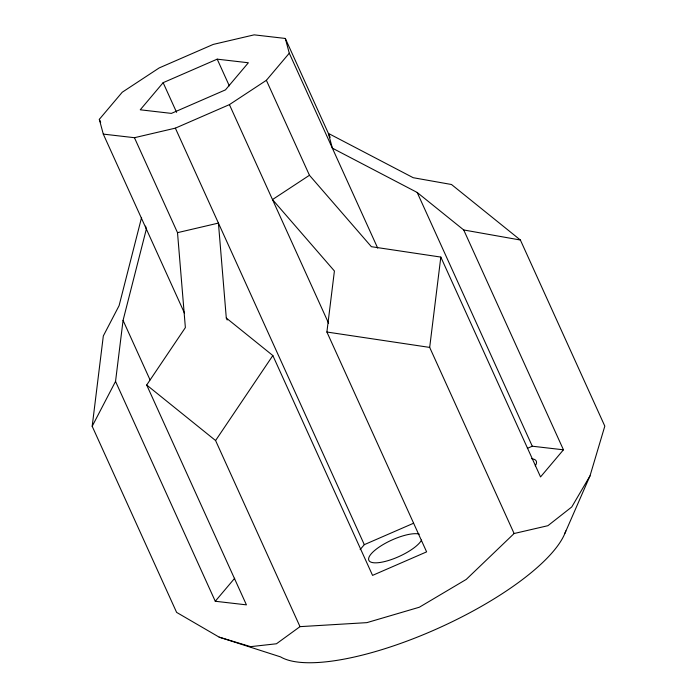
<?xml version="1.0" encoding="UTF-8"?>
<svg xmlns="http://www.w3.org/2000/svg" width="697" height="697" viewBox="0 0 697 697"><rect width="100%" height="100%" fill="white"/><g stroke="black" fill="none" stroke-linecap="round" stroke-linejoin="round"><path stroke-width="1.05" d="M565.807 530.905A160.702 49.391 -24.4 0 1 435.128 629.644A160.702 49.391 -24.4 0 1 280.603 656.905L219.18 637.154L176.611 612.384L92.187 426.276L103.322 335.954L119.1 305.643L141.587 217.455M92.187 426.276L115.536 381.416L123.064 320.393L146.353 229.052L145.56 226.107M103.287 134.103L134.443 137.701L177.508 232.659L218.431 223.092L226.298 318.024L272.841 355.54L372.555 575.382L426.616 551.867L326.893 332.025L334.412 270.994L272.492 199.577L309.451 175.269L266.376 80.312L289.281 53.199L285.317 38.448L254.161 34.85L213.238 44.416L159.177 67.931L122.228 92.239L99.322 119.353L103.287 134.103L184.505 313.162M219.18 637.154L250.615 646.65L276.448 643.775L300.006 626.647L366.875 622.639L419.367 607.218L466.241 579.416L514.107 533.519L429.683 347.411L440.818 257.08L371.37 246.686L309.451 175.269M564.962 533.214L590.01 475.859L604.813 426.128L520.389 240.021L451.499 184.505L413.216 177.709L328.392 133.406L332.356 148.147L417.181 192.459L463.723 229.966L563.446 449.809L540.541 476.922L440.818 257.08M590.01 475.859L571.767 506.963L547.912 525.695L514.107 533.519M115.536 381.416L215.268 601.258L246.424 604.857L146.692 385.014L185.376 327.59L177.508 232.659M300.006 626.647L215.582 440.539L272.841 355.54M163.142 82.673L140.245 109.795L171.401 113.393L225.453 89.878L248.359 62.765L217.203 59.158L163.142 82.673L176.602 112.348M215.268 601.258L234.697 578.249M360.14 549.593L364.304 544.662L413.452 523.29M134.443 137.701L175.356 128.143L229.418 104.628L266.376 80.312M527.368 448.345L532.281 446.211L563.446 449.809M326.893 332.025L429.683 347.411M463.723 229.966L520.389 240.021M146.692 385.014L215.582 440.539M417.181 192.459L532.281 446.211M285.317 38.448L330.186 137.361M289.281 53.199L377.687 248.088M217.203 59.158L229.322 85.87M229.418 104.628L328.601 323.26M175.356 128.143L364.304 544.662M226.298 318.024L227.196 320.01M99.322 119.353L100.664 122.323M123.064 320.393L150.038 379.865M421.563 540.062A29.222 8.983 -24.4 0 1 382.052 562.13A29.222 8.983 -24.4 0 1 376.868 548.705A29.222 8.983 -24.4 0 1 419.28 534.146M531.602 458.704A29.509 9.07 -24.4 0 1 535.27 465.857"/></g></svg>
